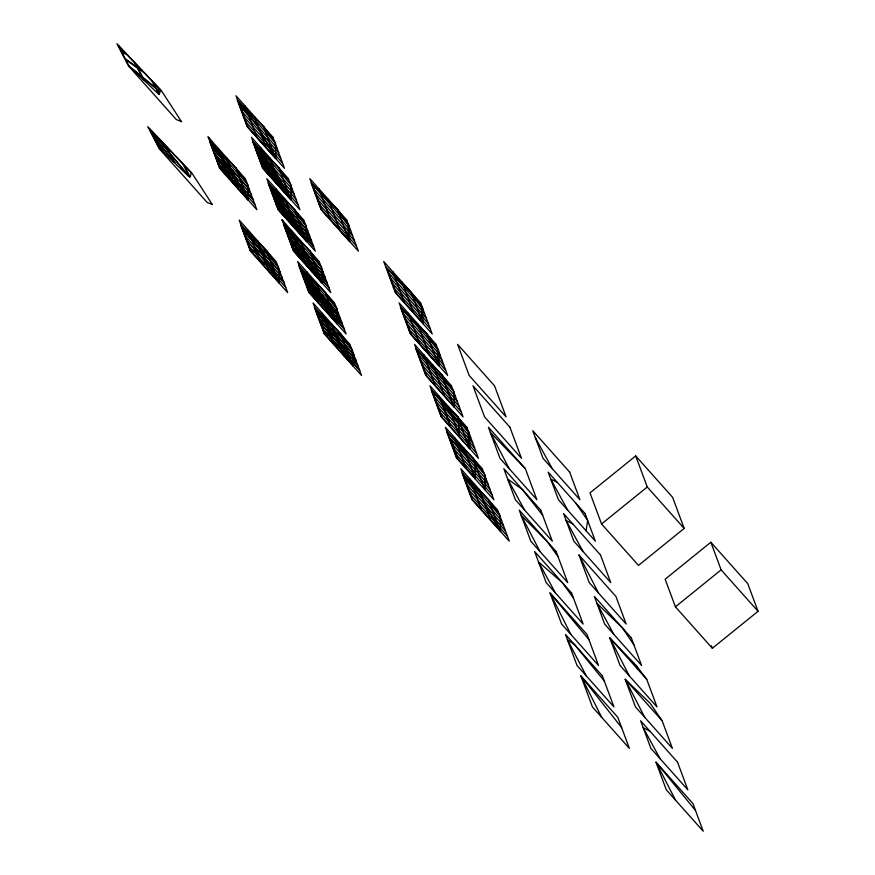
<?xml version="1.0" encoding="UTF-8"?>
<svg xmlns="http://www.w3.org/2000/svg" width="875" height="875" viewBox="0 0 875 875"><rect width="100%" height="100%" fill="white"/><g stroke="black" fill="none" stroke-linecap="round" stroke-linejoin="round"><path stroke-width="1.31" d="M586.119 530.819L587.65 520.45L575.848 503.191M159.425 94.062L159.939 91.984M160.431 90.048L160.092 91.383L156.45 88.419M190.247 176.936L191.253 172.922M635.698 455.93L589.991 492.898L601.552 523.972L638.477 565.403L684.184 528.434L672.634 497.361L635.698 455.93L647.259 487.003L684.184 528.434M601.552 523.972L647.259 487.003M710.85 542.237L665.142 579.206L675.413 606.834L712.348 648.266L758.056 611.297L747.775 583.68L710.85 542.237L721.12 569.866L758.056 611.297M675.413 606.834L721.12 569.866M250.206 250.48L266.339 250.48M251.3 251.869L267.433 251.869M324.067 333.342L340.2 333.342M325.161 334.742L341.305 334.731M121.548 51.428L125.158 52.905M126.777 54.513L122.03 52.577L125.059 58.428M259.459 260.848L272.147 266.022M272.672 266.711L259.984 261.538L248.423 230.453M260.509 262.227L273.197 267.4M333.32 343.711L346.008 348.884M346.533 349.573L333.845 344.4L322.284 313.316M334.37 345.089L347.058 350.262M557.386 482.475L550.714 479.019L567.656 510.103M572.797 523.917L566.125 520.461L583.067 551.545M649.852 731.106L643.18 727.661L660.122 758.734M125.388 58.833L136.817 66.927M137.802 67.638L141.881 70.525M137.211 67.856L125.781 59.763L128.833 65.691M138.206 68.567L144.069 72.723L151.922 80.981M272.125 193.528L281.542 200.2M273.077 194.841L282.811 201.873M268.745 271.239L276.052 276.413M276.522 277.069L269.216 271.895L257.655 240.811M269.686 272.552L276.992 277.736M342.606 354.102L349.913 359.275M350.383 359.931L343.077 354.758L331.516 323.684M343.547 355.414L350.853 360.598M129.15 66.073L141.706 76.355M142.8 77.252L155.356 87.522M133.667 70.328L142.078 77.208M155.739 88.375L143.172 78.105L144.43 80.598M159.611 91.547L156.822 89.272L159.064 93.647M276.905 174.672L257.611 152.972M281.083 182.383L259.514 158.113M260.531 153.672L273.514 168.306M270.102 164.019L255.697 147.809M262.456 158.856L277.747 176.072M264.381 164.03L281.991 183.838M266.262 169.269L286.223 191.614M273.241 194.316L272.781 193.747M275.483 172.113L260.477 153.727M280.098 180.589L262.412 158.933M284.758 189.098L264.338 164.106M289.373 197.575L266.284 169.312M256.156 148.87L276.511 173.786M258.081 154.055L281.127 182.262M260.006 159.239L283.478 187.95L261.45 163.308M261.931 164.412L285.447 193.2M274.17 198.811L292.195 215.742M274.881 199.916L292.797 216.759M133.93 70.711L143.478 79.789M144.725 80.97L158.977 94.522L156.056 88.769M160.037 149.122L164.412 153.267M165.812 154.602L174.136 162.236M176.444 164.708L188.65 176.302M275.297 199.861L274.827 199.292M411.425 292.567L385.656 266.678L422.581 308.109L422.986 323.652L411.425 292.567L422.581 308.109M276.172 204.05L301.941 229.95M276.741 205.034L302.509 230.934M297.719 226.122L298.167 226.691M278.13 209.267L313.141 245.525M278.622 210.175L313.633 246.433M525.339 468.672L488.414 427.241L499.975 458.314L536.9 499.745L525.339 468.672L490.339 432.414L509.206 468.672M636.212 665.492L609.788 637.875L620.069 665.503L656.994 706.934L646.723 679.306L636.212 665.492L637.492 668.948M118.606 45.883L124.917 52.522M126.875 54.6L134.564 62.705M141.652 70.164L135.953 64.17L137.473 67.233M160.169 89.677L153.311 82.447L156.133 88.025M151.67 131.13L165.528 145.742M166.775 147.044L182.886 164.03M184.133 165.32L190.991 172.55M176.345 164.598L174.967 162.881M165.703 154.481L156.417 142.297M237.923 100.942L274.859 142.373M311.784 183.816L348.72 225.247M239.848 106.127L276.784 147.558M313.709 188.989L350.645 230.42M387.581 271.852L424.506 313.283M241.773 111.311L278.709 152.742M315.645 194.173L352.57 235.605M389.506 277.036L426.431 318.467M243.698 116.484L280.634 157.916M317.57 199.347L354.495 240.778M391.431 282.22L428.367 323.652M245.634 121.669L282.559 163.1M319.495 204.531L356.42 245.963M393.356 287.394L430.292 328.825M253.334 142.384L290.27 183.816M401.067 308.109L437.992 349.552M255.259 147.569L292.195 189M402.992 313.294L439.917 354.725M257.184 152.742L294.12 194.173M404.917 318.478L441.842 359.909M259.109 157.927L296.045 199.358M406.842 323.652L443.778 365.083M261.045 163.1L297.97 204.542M408.767 328.836L445.703 370.267M268.745 183.827L305.681 225.258M416.478 349.552L453.403 390.983M270.561 188.694L307.606 230.442M418.403 354.736L455.328 396.167M270.791 189.317L307.716 230.748M272.486 193.878L309.531 235.616M420.328 359.909L457.264 401.341M272.716 194.491L309.652 235.933M274.411 199.052L311.456 240.8M422.253 365.094L459.189 406.525M274.641 199.675L311.577 241.106M276.336 204.236L313.381 245.973M424.178 370.278L461.114 411.709M276.566 204.859L313.502 246.291M578.966 554.991L615.902 596.422L626.172 624.05L589.247 582.619L578.966 554.991L598.478 592.977M210.295 142.395L247.22 183.838M284.156 225.269L321.092 266.7M431.889 390.994L468.814 432.425M212.1 147.273L249.156 189.011M285.972 230.136L323.017 271.873M433.814 396.178L470.739 437.609M212.341 147.886L249.266 189.328M286.202 230.759L323.127 272.191M214.145 152.764L251.081 194.195M287.897 235.309L324.942 277.058M435.739 401.352L472.675 442.783M288.127 235.933L325.062 277.364M215.961 157.631L253.006 199.369M289.822 240.494L326.867 282.231M437.664 406.536L474.6 447.967M216.191 158.255L253.116 199.686M290.052 241.117L326.987 282.548M217.995 163.122L254.931 204.553M291.747 245.678L328.792 287.416M439.589 411.709L476.525 453.141M291.977 246.291L328.913 287.722M299.567 266.7L336.503 308.131M447.3 432.436L484.225 473.867M301.383 271.578L338.308 313.009M301.492 271.884L338.537 313.622M449.225 437.609L486.15 479.041M303.308 276.752L340.233 318.183M340.473 318.806L303.417 277.069L332.981 313.414M451.15 442.794L488.086 484.225M305.233 281.936L342.169 323.367M305.353 282.242L342.398 323.991M453.075 447.967L490.011 489.409M307.158 287.109L344.094 328.541M307.278 287.427L344.323 329.164M455 453.152L491.936 494.583M646.723 679.306L609.788 637.875L629.3 675.861M241.117 225.28L278.053 266.711M314.978 308.142L351.914 349.573M462.711 473.867L499.636 515.298M242.922 230.147L279.858 271.578M316.794 313.009L353.719 354.441M243.042 230.453L280.087 272.202M316.903 313.327L353.948 355.064M464.636 479.052L501.561 520.483M318.719 318.194L355.644 359.625M244.967 235.637L281.903 277.069M318.828 318.5L355.884 360.248M466.561 484.236L503.497 525.667M246.783 240.505L283.708 281.936M320.644 323.367L357.58 364.809M246.892 240.822L283.938 282.559M320.764 323.684L357.809 365.422M468.486 489.409L505.422 530.841M322.569 328.552L359.505 369.983M248.817 245.995L285.753 287.427M322.689 328.858L359.734 370.606M470.411 494.594L507.347 536.025M662.134 720.748L625.198 679.317L635.48 706.934L672.405 748.377L662.134 720.748L650.333 703.478L625.198 679.317L644.711 717.292M263.714 168.941L289.844 198.253L273.328 167.967L254.078 143.511L263.375 168.492M220.369 168.612L211.039 143.522L230.355 168.12M301.514 271.731L340.375 318.347M301.47 272.038L340.331 318.642M588.919 639.603L550.058 592.998L561.619 624.072L598.544 665.503L586.983 634.43L550.058 592.998L570.85 634.43M151.736 131.316L168.383 151.386M189.427 176.783L170.002 153.344L166.677 147M149.702 129.205L169.148 152.677M170.745 154.602L188.541 176.072M153.464 136.456L174.037 162.083M173.228 160.716L152.698 135.144M303.483 276.97L333.113 313.217M604.33 681.045L574.7 644.788L567.394 639.614L586.261 675.872M695.527 810.534L656.031 762.191L666.302 789.819L703.238 831.25L692.956 803.622L656.031 762.191L675.533 800.177M542.686 515.288L522.288 489.398L507.675 479.041L524.617 510.114M305.495 282.242L333.43 317.723M305.2 282.242L334.086 318.916M621.666 727.661L580.88 675.872L592.441 706.956L629.366 748.388L617.805 717.303L580.88 675.872L601.672 717.314M157.391 143.959L164.369 153.114M558.097 556.73L546.93 541.188L521.161 515.298L540.028 551.556M573.508 598.172L562.341 582.63L538.497 561.914L555.439 592.998M292.173 246.203L303.33 261.745M291.55 245.766L302.717 261.297M218.312 163.341L229.469 178.872M307.584 287.645L318.741 303.177M217.689 162.903L228.845 178.434M306.961 287.208L318.128 302.739M633.883 644.777L622.081 627.506L596.947 603.345L613.889 634.419M288.411 235.966L312.648 272.223M287.612 235.277L311.861 271.534M214.539 153.103L238.787 189.361M213.752 152.414L238 188.672M282.68 220.5L321.934 282.658M281.783 219.669L321.048 281.827M208.808 137.638L248.073 199.795M207.922 136.806L247.177 198.953M535.303 437.587L552.245 468.661M305.255 239.695L288.739 209.398L269.489 184.953L278.819 210.033M320.666 281.127L304.15 250.841L284.9 226.384L294.23 251.475M230.289 167.978L246.805 198.264M152.173 81.309L155.389 87.5M138.184 68.6L142.483 76.858M134.816 63.033L136.828 66.894M137.539 68.261L141.739 76.333M142.395 77.602L143.544 79.789M184.034 165.287L189.886 176.531M182.995 164.183L189.613 176.925M118.508 45.839L121.198 51.013M170.559 154.47L174.858 162.717M165.637 145.906L168.569 151.528M169.225 152.797L173.425 160.869M149.516 129.073L152.578 134.958M153.289 136.325L156.308 142.133M157.15 143.752L159.753 148.761M711.408 645.761L712.348 648.266M426.836 334.009L438.397 365.083M442.247 375.452L453.808 406.525M457.658 416.883L469.219 447.967M473.069 458.325L484.63 489.409M488.48 499.767L500.041 530.841M453.141 405.595L443.734 380.319L417.145 350.481L426.541 375.769M402.194 282.209L413.755 313.294M417.605 323.652L429.166 354.725M433.016 365.094L444.577 396.167M448.427 406.525L459.988 437.609M463.837 447.967L475.398 479.052M479.248 489.409L490.809 520.483M449.258 422.384L443.144 405.934L458.861 422.308L459.145 433.475M392.962 271.852L404.512 302.936M408.373 313.294L419.923 344.367M423.784 354.736L435.334 385.809M439.195 396.167L450.745 427.252M454.606 437.609L466.156 468.694M470.017 479.052L481.567 510.125M441.952 417.2L432.523 391.836L457.636 417.08L468.256 431.856L468.65 447.147M456.925 458.336L445.375 427.252L482.3 468.683L493.861 499.767L456.488 458.019L446.655 431.583L473.091 458.139L484.794 474.436L485.198 490.23M472.336 499.767L460.786 468.694L497.711 510.125L509.272 541.198L471.898 499.461L462.066 473.025L488.502 499.581L500.205 515.878L500.609 531.661M337.564 209.705L349.114 240.789M328.333 199.347L339.883 230.431M319.091 188.989L330.652 220.073M263.692 126.842L275.253 157.916M279.103 168.284L290.664 199.358M294.514 209.716L306.075 240.8M309.925 251.158L321.486 282.242M325.336 292.6L336.897 323.673M352.308 365.116L340.758 334.042L324.614 334.042L313.053 302.958L349.989 344.4L361.539 375.473L324.177 333.736L314.344 307.3L340.769 333.845L352.472 350.142L352.877 365.936M254.461 116.484L266.022 147.558M269.872 157.927L281.433 189M285.283 199.358L296.844 230.442M300.694 240.8L312.255 271.884M316.105 282.242L327.666 313.316M245.23 106.127L256.791 137.2M260.641 147.569L272.202 178.642M276.052 189L287.612 220.084M291.463 230.442L303.023 261.527M306.873 271.884L318.434 302.958M309.203 292.6L297.642 261.527L334.578 302.958L346.128 334.031L308.766 292.294L298.933 265.858L325.358 292.414L337.061 308.711L337.466 324.494M236.064 168.295L247.625 199.369M278.447 282.253L266.886 251.169L250.753 251.18L239.192 220.095L276.117 261.527L287.678 292.611L250.305 250.863L240.483 224.438L266.908 250.983L278.611 267.28L279.016 283.073M226.833 157.938L238.394 189.011M217.602 147.58L229.163 178.653M181.497 121.647L176.28 119.514L128.45 65.855L116.944 43.75L161.219 90.398L181.497 121.647M212.319 204.52L207.102 202.398L159.272 148.739L147.766 126.623L192.041 173.283L212.319 204.52M263.714 126.656L237.289 100.1L247.122 126.536L275.822 158.736L275.417 142.953L263.714 126.656M337.575 209.519L311.15 182.963L320.983 209.398L349.694 241.609L349.278 225.816L337.575 209.519M337.542 209.891L312.43 184.658L321.858 210.022L348.545 239.969L348.152 224.667L337.542 209.891M411.392 292.95L386.925 268.363L396.156 293.191L421.848 322.011L421.455 306.961L411.392 292.95M279.125 168.088L252.7 141.542L262.533 167.978L291.233 200.178L290.828 184.395L279.125 168.088M426.858 333.823L400.422 307.267L410.255 333.703L438.966 365.903L438.561 350.12L426.858 333.823M426.814 334.195L401.702 308.963L411.13 334.327L437.828 364.263L437.434 348.972L426.814 334.195M294.536 209.53L268.111 182.984L277.944 209.409L306.644 241.62L306.239 225.827L294.536 209.53M236.086 168.109L209.661 141.553L219.483 167.989L248.194 200.189L247.789 184.406L236.086 168.109M442.269 375.266L415.833 348.709L425.666 375.145L454.377 407.345L453.972 391.562L442.269 375.266M309.947 250.972L283.522 224.416L293.355 250.852L322.055 283.062L321.65 267.269L309.947 250.972M457.68 416.697L431.244 390.152L441.077 416.577L469.787 448.787L469.383 432.994L457.68 416.697M474.994 463.509L450.767 439.162L458.248 459.266L475.377 478.494L474.994 463.509M272.934 137.2L235.998 95.769L247.559 126.842L284.484 168.273L272.934 137.2M346.795 220.062L309.859 178.631L321.42 209.716L358.356 251.147L346.795 220.062M420.656 302.925L383.72 261.494L395.281 292.578L432.217 334.009L420.656 302.925M494.517 385.788L457.592 344.356L469.142 375.441L506.078 416.872L494.517 385.788M569.669 472.106L532.733 430.675L543.014 458.303L579.939 499.734L569.669 472.106M274.433 156.811L247.997 127.159L238.667 102.069L257.917 126.525L274.433 156.811M288.345 178.642L251.409 137.211L262.97 168.284L299.895 209.716L288.345 178.642M436.067 344.367L399.131 302.936L410.692 334.009L447.628 375.452L436.067 344.367M509.928 427.23L473.003 385.798L484.553 416.883L521.489 458.314L509.928 427.23M585.08 513.548L548.144 472.117L558.425 499.745L595.35 541.177L585.08 513.548M303.756 220.073L266.82 178.642L278.381 209.727L315.306 251.158L303.756 220.073M451.478 385.809L414.542 344.378L426.103 375.452L463.039 416.883L451.478 385.809M600.491 554.991L563.555 513.559L573.836 541.177L610.761 582.619L600.491 554.991M245.295 178.653L208.37 137.222L219.92 168.295L256.856 209.727L245.295 178.653M319.167 261.516L282.231 220.084L293.792 251.169L330.717 292.6L319.167 261.516M466.889 427.241L429.964 385.809L441.514 416.894L478.45 458.325L466.889 427.241M540.75 510.114L503.825 468.683L515.386 499.756L552.311 541.188L540.75 510.114M556.161 551.545L519.236 510.114L530.797 541.198L567.722 582.63L556.161 551.545M631.312 637.864L594.377 596.433L604.658 624.061L641.583 665.492L631.312 637.864M336.077 322.569L309.641 292.917L300.311 267.827L319.561 292.283L336.077 322.569M571.572 592.987L534.647 551.556L546.208 582.641L583.133 624.072L571.572 592.987M277.627 281.148L251.191 251.486L241.861 226.406L261.111 250.852L277.627 281.148M351.488 364.011L325.052 334.348L315.722 309.269L334.972 333.714L351.488 364.011M499.209 529.736L472.773 500.084L463.444 474.994L482.705 499.45L499.209 529.736M602.394 675.872L565.469 634.43L577.03 665.514L613.955 706.945L602.394 675.872M677.545 762.18L640.62 720.748L650.891 748.377L687.816 789.808L677.545 762.18"/></g></svg>
